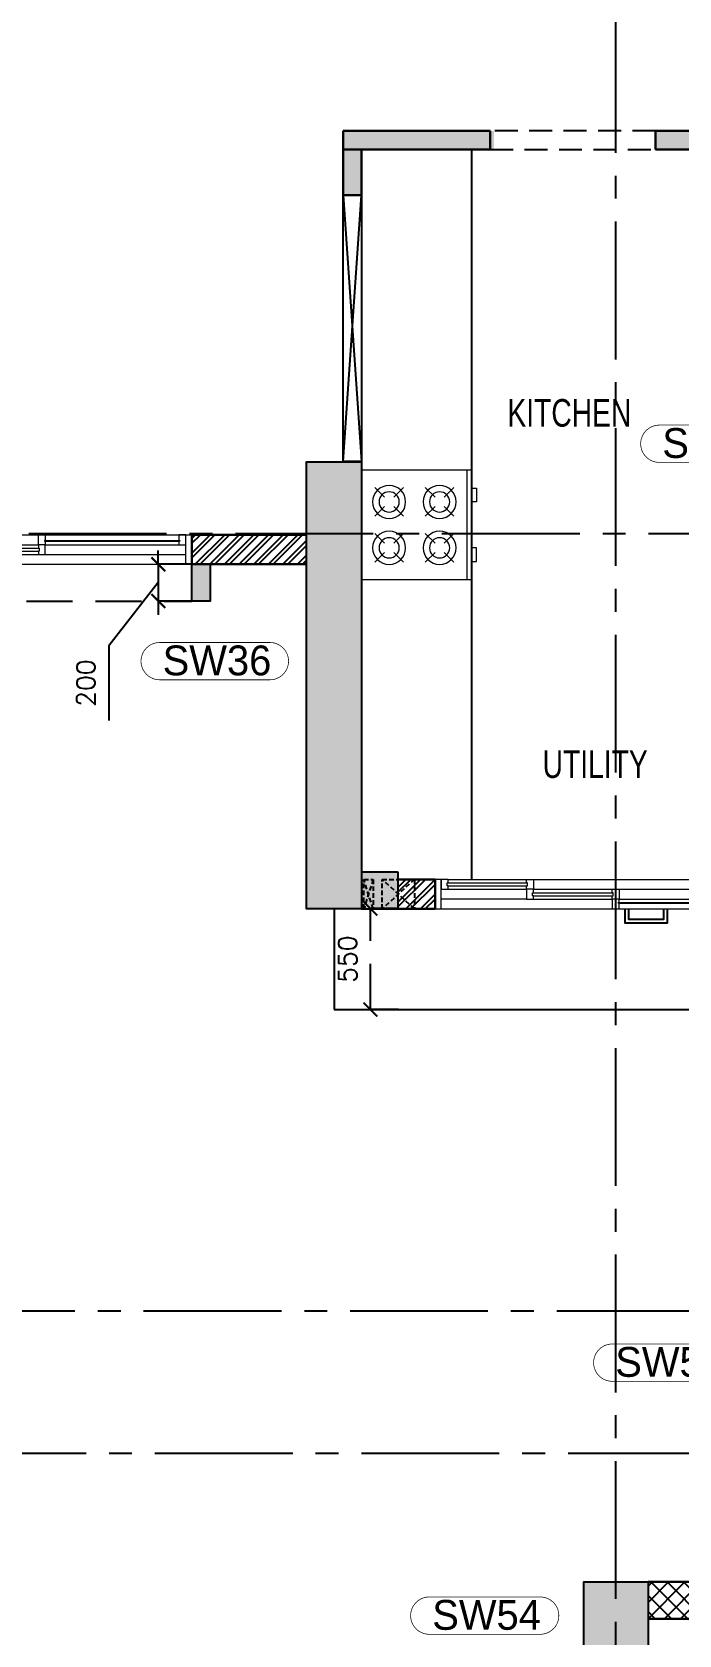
# Model space of a CAD drawing. Header units: millimetres. Extents: x 1181448 to 1317632, y -5734806 to -5633961.
# Drawn here: x 1192388 to 1195910, y -5723563 to -5714835 of the extents above; entities that cross this region are included whole.
import ezdxf

# ---------------------------------------------------------------- set-up
doc = ezdxf.new("R2010")
doc.units = ezdxf.units.MM
doc.header["$LTSCALE"] = 1000
doc.header["$MEASUREMENT"] = 0
for name, pattern in [('1BHK-A$0$AUDIT_D_120904163729-0', [0]), ('3BHK-A$1$AUDIT_D_120904163729-0', [0]), ('3BHK-A$1$HIDDEN', [0.375, 0.25, -0.125]), ('AUDIT_D_120904163729-0', [0]), ('T8 - TYPICAL FLOOR CORE$1$HIDDEN', [0.375, 0.25, -0.125]), ('T8(T9 IS SIMILAR) - TYPICAL FLOOR ELEVATION$1$AUDIT_D_120904163729-0', [0]), ('T8(T9 IS SIMILAR) - TYPICAL FLOOR ELEVATION$1$HIDDEN', [0.375, 0.25, -0.125]), ('T8_REFUGE COLUMNS$0$CENTER2', [1.125, 0.75, -0.125, 0.125, -0.125])]:
    doc.linetypes.add(name, pattern=pattern)
doc.layers.get('0').update_dxf_attribs({"linetype": 'AUDIT_D_120904163729-0'})
for name, color, linetype in [('1BHK-A$0$A-HATCH -160', 251, '1BHK-A$0$AUDIT_D_120904163729-0'), ('3BHK-A$1$$0$a-KIT FIX', 251, 'Continuous'), ('3BHK-A$1$A-HATCH -160', 251, '3BHK-A$1$AUDIT_D_120904163729-0'), ('3BHK-A$1$A_win no.', 170, 'Continuous'), ('3BHK-A$1$CUT-OUT', 49, 'Continuous'), ('A_dim', 1, 'Continuous'), ('T8 - TYPICAL FLOOR CORE$0$A-DIMENSIONS', 2, 'T8 - TYPICAL FLOOR CORE$1$HIDDEN'), ('T8 - TYPICAL FLOOR CORE$1$A-SLAB SUNK-AC LEDGES', 251, 'T8 - TYPICAL FLOOR CORE$1$HIDDEN'), ('T8(T9 IS SIMILAR) - REFUGE FLOOR$1$A_rail', 253, 'Continuous'), ('T8(T9 IS SIMILAR) - TYPICAL FLOOR ELEVATION$0$A-DIM', 1, 'T8(T9 IS SIMILAR) - TYPICAL FLOOR ELEVATION$1$AUDIT_D_120904163729-0'), ('T8(T9 IS SIMILAR) - TYPICAL FLOOR ELEVATION$1$A-WALL HATCH', 252, 'T8(T9 IS SIMILAR) - TYPICAL FLOOR ELEVATION$1$AUDIT_D_120904163729-0'), ('T8(T9 IS SIMILAR) - TYPICAL FLOOR ELEVATION$1$A-WALL-FEATURES', 6, 'T8(T9 IS SIMILAR) - TYPICAL FLOOR ELEVATION$1$AUDIT_D_120904163729-0'), ('T8_REFUGE COLUMNS$0$A-CENTERLINE', 193, 'T8_REFUGE COLUMNS$0$CENTER2'), ('T8_REFUGE COLUMNS$0$A-SHEAR WALL THICKENING', 3, 'Continuous'), ('T8_REFUGE COLUMNS$1$A-RCC COLS', 3, 'Continuous')]:
    doc.layers.add(name, color=color, linetype=linetype)
for name, color, linetype, lineweight in [('1BHK-A$1$A-WALL- 160', 6, 'Continuous', 30), ('3BHK-A$0$$1$a-TOI-fixtures', 251, 'Continuous', 0), ('3BHK-A$0$$2$a-Text', 4, 'Continuous', 0), ('3BHK-A$1$$0$Window', 4, 'Continuous', 20), ('3BHK-A$1$$1$A-WALL- 160', 6, 'Continuous', 30), ('3BHK-A$1$A-WALL- 160', 6, 'Continuous', 30), ('3BHK-A$1$Window', 4, 'Continuous', 20), ('T8(T9 IS SIMILAR) - REFUGE FLOOR$0$D&W', 8, 'Continuous', 25), ('T8_REFUGE COLUMNS$0$A-COLUMN NO size reduce', 81, 'Continuous', 25)]:
    doc.layers.add(name, color=color, linetype=linetype, lineweight=lineweight)
doc.layers.add('T8_REFUGE COLUMNS$0$COL-HATCH', color=7, linetype='Continuous', lineweight=25, true_color=0xa3a3a3)
doc.styles.add('3BHK-A$0$$2$ARIAL ARROW', font='swisscl.ttf')
doc.styles.add('T8 - TYPICAL FLOOR CORE$0$Romans 1', font='romans.shx', dxfattribs={"height": 100})
doc.styles.add('T8(T9 IS SIMILAR) - TYPICAL FLOOR ELEVATION$0$Romans 1', font='romans.shx', dxfattribs={"height": 100})
doc.styles.add('T8_REFUGE COLUMNS$0$STANDARD', font='GOTHIC.TTF')
doc.dimstyles.new('T8 - TYPICAL FLOOR CORE$0$ALPINE S', dxfattribs={"dimscale": 0, "dimtxt": 100, "dimasz": 75, "dimexe": 0, "dimexo": 0, "dimgap": 75, "dimtad": 1, "dimdec": 0, "dimzin": 0, "dimdsep": 46, "dimtxsty": 'T8 - TYPICAL FLOOR CORE$0$Romans 1', "dimblk": 'T8 - TYPICAL FLOOR CORE$0$_ArchTick', "dimcen": 0.09, "dimclrd": 256, "dimclre": 256, "dimclrt": 7, "dimadec": 0, "dimazin": 0, "dimtfac": 1, "dimtdec": 0, "dimtofl": 0, "dimtmove": 1, "dimatfit": 0, "dimldrblk": 'T8 - TYPICAL FLOOR CORE$0$_Open90', "dimfxl": 1, "dimtolj": 1, "dimtzin": 0, "dimarcsym": 0})
doc.dimstyles.new('T8(T9 IS SIMILAR) - TYPICAL FLOOR ELEVATION$0$ALPINE S', dxfattribs={"dimscale": 0, "dimtxt": 100, "dimasz": 75, "dimexe": 0, "dimexo": 0, "dimgap": 75, "dimtad": 1, "dimdec": 0, "dimzin": 0, "dimdsep": 46, "dimtxsty": 'T8(T9 IS SIMILAR) - TYPICAL FLOOR ELEVATION$0$Romans 1', "dimblk": 'T8(T9 IS SIMILAR) - TYPICAL FLOOR ELEVATION$0$_ArchTick', "dimcen": 0.09, "dimclrd": 256, "dimclre": 256, "dimclrt": 7, "dimadec": 0, "dimazin": 0, "dimtfac": 1, "dimtdec": 0, "dimtofl": 0, "dimtmove": 1, "dimatfit": 0, "dimldrblk": 'T8(T9 IS SIMILAR) - TYPICAL FLOOR ELEVATION$0$_Open90', "dimfxl": 1, "dimtolj": 1, "dimtzin": 0, "dimarcsym": 0})
pattern_1 = [(45, (-0.65, 1285.594), (-39.77475644, 39.77475644), []), (45, (25.864, 1285.594), (-39.77475644, 39.77475644), [])]

# ---------------------------------------------------------------- blocks, each defined once
blk = doc.blocks.new('T8 - TYPICAL FLOOR CORE$0$_ArchTick')
at = {"color": 0, "linetype": 'ByBlock', "const_width": 0.15}
blk.add_lwpolyline([(-0.5, -0.5), (0.5, 0.5)], dxfattribs=at)
blk = doc.blocks.new('*D194')
at = {"layer": 'T8 - TYPICAL FLOOR CORE$0$A-DIMENSIONS', "linetype": 'T8 - TYPICAL FLOOR CORE$1$HIDDEN', "lineweight": -2, "transparency": 16777216}
for p, q in [((1194383, -5719608.6), (1194230.5, -5719608.6)), ((1194383, -5720158.4), (1194230.5, -5720158.4))]:
    blk.add_line(p, q, dxfattribs=at)
at = {"layer": 'T8 - TYPICAL FLOOR CORE$0$A-DIMENSIONS', "lineweight": -2, "transparency": 16777216}
blk.add_line((1194230.5, -5720158.4), (1194230.5, -5719608.6), dxfattribs=at)
at = {"layer": 'T8 - TYPICAL FLOOR CORE$0$A-DIMENSIONS', "linetype": 'ByBlock', "lineweight": -2, "transparency": 16777216, "xscale": 75, "yscale": 75, "zscale": 75}
for p, rotation in [((1194230.5, -5719608.6), 90), ((1194230.5, -5720158.4), 270)]:
    blk.add_blockref('T8 - TYPICAL FLOOR CORE$0$_ArchTick', p, dxfattribs=dict(at, rotation=rotation))
at = {"layer": 'T8 - TYPICAL FLOOR CORE$0$A-DIMENSIONS', "color": 7, "linetype": 'ByBlock', "transparency": 16777216, "insert": (1194105.5, -5719883.5), "char_height": 100, "attachment_point": 5, "rotation": 90, "style": 'T8 - TYPICAL FLOOR CORE$0$Romans 1'}
blk.add_mtext('\\A1;550', dxfattribs=at)
blk = doc.blocks.new('T8 - TYPICAL FLOOR CORE$0$_Open90')
at = {"color": 0, "linetype": 'ByBlock', "lineweight": -2}
for p, q in [((0, 0), (-1, 0)), ((-0.5, 0.5), (0, 0)), ((0, 0), (-0.5, -0.5))]:
    blk.add_line(p, q, dxfattribs=at)
blk = doc.blocks.new('T8_REFUGE COLUMNS$0$A$C277F3394')
at = {"layer": 'T8_REFUGE COLUMNS$0$A-SHEAR WALL THICKENING', "linetype": 'ByBlock', "true_color": 0xa3a3a3}
h = blk.add_hatch(color=253, dxfattribs=at)
h.dxf.hatch_style = 1
h.paths.add_polyline_path([(-10710.2, -185), (-10910.2, -185), (-10910.2, -385), (-10710.2, -385)])
at = {"layer": 'T8_REFUGE COLUMNS$0$A-SHEAR WALL THICKENING', "linetype": 'ByBlock'}
blk.add_lwpolyline([(-10710.2, -185), (-10910.2, -185), (-10910.2, -385), (-10710.2, -385)], close=True, dxfattribs=at)
blk = doc.blocks.new('T8_REFUGE COLUMNS$0$A$C46A13422')
at = {"layer": 'T8_REFUGE COLUMNS$0$A-SHEAR WALL THICKENING', "linetype": 'ByBlock'}
blk.add_blockref('T8_REFUGE COLUMNS$0$A$C277F3394', (-5609.8, -7500), dxfattribs=at)
blk = doc.blocks.new('T8_REFUGE COLUMNS')
at = {"layer": 'T8_REFUGE COLUMNS$0$COL-HATCH', "linetype": 'ByBlock'}
h = blk.add_hatch(color=256, dxfattribs=at)
h.dxf.hatch_style = 1
h.paths.add_polyline_path([(1194182.1, -5719609.9), (1193882.1, -5719609.9), (1193882.1, -5717174.9), (1194182.1, -5717174.9)])
h = blk.add_hatch(color=256, dxfattribs=at)
h.dxf.hatch_style = 1
h.paths.add_polyline_path([(1195742.1, -5724124.9), (1195392.1, -5724124.9), (1195392.1, -5723274.9), (1195742.1, -5723274.9)])
at = {"layer": 'T8_REFUGE COLUMNS$0$A-CENTERLINE'}
for p, q in [((1195567.1, -5727867.6), (1195567.1, -5698299.6)), ((1223494.9, -5717567.4), (1182495.9, -5717567.4)), ((1217370.3, -5721799.9), (1182156.9, -5721799.9)), ((1217431.8, -5722574.9), (1182156.9, -5722574.9))]:
    blk.add_line(p, q, dxfattribs=at)
at = {"layer": 'T8_REFUGE COLUMNS$0$A-COLUMN NO size reduce', "linetype": 'ByBlock', "const_width": 3.9}
for points in [[(1195803.4, -5717178.8, -1), (1195803.4, -5716975.6), (1196403.6, -5716975.6, -1), (1196403.6, -5717178.8)], [(1193082.6, -5718362.6, -1), (1193082.6, -5718159.4), (1193682.8, -5718159.4, -1), (1193682.8, -5718362.6)], [(1195547, -5722182.3, -1), (1195547, -5721979.2), (1196147.2, -5721979.2, -1), (1196147.2, -5722182.3)], [(1194550.6, -5723559.8, -1), (1194550.6, -5723356.6), (1195154.6, -5723356.6, -1), (1195154.6, -5723559.8)]]:
    blk.add_lwpolyline(points, format="xyb", close=True, dxfattribs=at)
at = {"layer": 'T8_REFUGE COLUMNS$1$A-RCC COLS', "linetype": 'ByBlock'}
for points in [[(1194182.1, -5719609.9), (1193882.1, -5719609.9), (1193882.1, -5717174.9), (1194182.1, -5717174.9)], [(1195742.1, -5724124.9), (1195392.1, -5724124.9), (1195392.1, -5723274.9), (1195742.1, -5723274.9)]]:
    blk.add_lwpolyline(points, close=True, dxfattribs=at)
blk.add_blockref('T8_REFUGE COLUMNS$0$A$C46A13422', (1210702.1, -5711724.9), dxfattribs=at)
at = {"layer": 'T8_REFUGE COLUMNS$0$A-COLUMN NO size reduce', "linetype": 'ByBlock', "char_height": 162.5, "attachment_point": 1, "style": 'T8_REFUGE COLUMNS$0$STANDARD'}
for s, insert in [('SW37', (1195819.6, -5716991.9)), ('SW36', (1193098.8, -5718175.7)), ('SW50', (1195563.3, -5721995.4)), ('SW54', (1194566.8, -5723372.8))]:
    blk.add_mtext_dynamic_manual_height_columns(s, width=444.685, gutter_width=500, heights=[0], dxfattribs=dict(at, insert=insert))
blk = doc.blocks.new('3BHK-A$1$$0$1500')
at = {"layer": '3BHK-A$1$$0$Window', "color": 1, "lineweight": 13}
for p, q in [((1150276.5, -5694418.8), (1148842.5, -5694418.8)), ((1149307.5, -5694418.8), (1148880, -5694418.8)), ((1149307.5, -5694472.1), (1148880, -5694472.1)), ((1149773.7, -5694472.1), (1149345, -5694472.1)), ((1149811.2, -5694472.1), (1150276.5, -5694472.1)), ((1149307.5, -5694525.5), (1148842.5, -5694525.5)), ((1149773.7, -5694578.8), (1148842.5, -5694578.8)), ((1149773.7, -5694525.5), (1149345, -5694525.5)), ((1150239, -5694525.5), (1149811.2, -5694525.5)), ((1150239, -5694578.8), (1149811.2, -5694578.8))]:
    blk.add_line(p, q, dxfattribs=at)
at = {"layer": '3BHK-A$1$$0$Window', "color": 5, "lineweight": 13}
for p, q in [((1149307.5, -5694449.1), (1148880, -5694449.1)), ((1149307.5, -5694453.6), (1148880, -5694453.6)), ((1149773.7, -5694490.7), (1149345, -5694490.7)), ((1149773.7, -5694506.9), (1149345, -5694506.9)), ((1150239, -5694544.1), (1149811.2, -5694544.1)), ((1150239, -5694560.2), (1149811.2, -5694560.2))]:
    blk.add_line(p, q, dxfattribs=at)
at = {"layer": '3BHK-A$1$$0$Window', "color": 4, "lineweight": 13}
for points in [[(1148842.5, -5694418.8), (1148809.5, -5694418.8), (1148809.5, -5694578.8), (1148842.5, -5694578.8)], [(1148880, -5694453.6), (1148880, -5694472.1), (1148842.5, -5694472.1), (1148842.5, -5694418.8), (1148880, -5694418.8), (1148880, -5694449.1), (1148875.5, -5694449.1), (1148875.5, -5694453.6)], [(1149307.5, -5694453.6), (1149307.5, -5694472.1), (1149345, -5694472.1), (1149345, -5694418.8), (1149307.5, -5694418.8), (1149307.5, -5694449.1), (1149312, -5694449.1), (1149312, -5694453.6)], [(1150309.5, -5694418.8), (1150276.5, -5694418.8), (1150276.5, -5694578.8), (1150309.5, -5694578.8)], [(1149345, -5694506.9), (1149345, -5694525.5), (1149307.5, -5694525.5), (1149307.5, -5694472.1), (1149345, -5694472.1), (1149345, -5694490.7), (1149340.5, -5694490.7), (1149340.5, -5694506.9)], [(1149773.7, -5694506.9), (1149773.7, -5694525.5), (1149811.2, -5694525.5), (1149811.2, -5694472.1), (1149773.7, -5694472.1), (1149773.7, -5694490.7), (1149778.2, -5694490.7), (1149778.2, -5694506.9)], [(1149811.2, -5694560.2), (1149811.2, -5694578.8), (1149773.7, -5694578.8), (1149773.7, -5694525.5), (1149811.2, -5694525.5), (1149811.2, -5694544.1), (1149806.7, -5694544.1), (1149806.7, -5694560.2)], [(1150239, -5694560.2), (1150239, -5694578.8), (1150276.5, -5694578.8), (1150276.5, -5694525.5), (1150239, -5694525.5), (1150239, -5694544.1), (1150243.5, -5694544.1), (1150243.5, -5694560.2)]]:
    blk.add_lwpolyline(points, close=True, dxfattribs=at)
blk = doc.blocks.new('3BHK-A$0$$0$RANGE-flat-1')
at = {"layer": '3BHK-A$0$$1$a-TOI-fixtures'}
for p, q in [((-575, -600), (-575, 0)), ((-600, -100), (-625, -100)), ((-625, -100), (-625, -175)), ((-450, -150), (-502.8, -97.2)), ((-400, -150), (-347.2, -97.2)), ((-175, -150), (-227.8, -97.2)), ((-125, -150), (-72.2, -97.2)), ((-625, -175), (-600, -175)), ((-450, -200), (-502.8, -252.8)), ((-400, -200), (-347.2, -252.8)), ((-175, -200), (-227.8, -252.8)), ((-125, -200), (-72.2, -252.8)), ((-450, -400), (-502.8, -347.2)), ((-400, -400), (-347.2, -347.2)), ((-175, -400), (-227.8, -347.2)), ((-125, -400), (-72.2, -347.2)), ((-625, -425), (-600, -425)), ((-625, -500), (-625, -425)), ((-600, -500), (-625, -500)), ((-450, -450), (-502.8, -502.8)), ((-400, -450), (-347.2, -502.8)), ((-175, -450), (-227.8, -502.8)), ((-125, -450), (-72.2, -502.8))]:
    blk.add_line(p, q, dxfattribs=at)
blk.add_lwpolyline([(-600, -600), (0, -600), (0, 0), (-600, 0)], close=True, dxfattribs=at)
for centre, radius in [((-425, -175), 90), ((-150, -175), 90), ((-425, -175), 55), ((-150, -175), 55), ((-425, -425), 90), ((-150, -425), 90), ((-425, -425), 55), ((-150, -425), 55)]:
    blk.add_circle(centre, radius, dxfattribs=at)
blk = doc.blocks.new('3BHK-A$1$2400')
at = {"layer": '3BHK-A$1$Window', "color": 1, "lineweight": 13}
for p, q in [((1151176.5, -5692111.9), (1148842.5, -5692111.9)), ((1149607.5, -5692111.9), (1148880, -5692111.9)), ((1149607.5, -5692218.6), (1148842.5, -5692218.6)), ((1149607.5, -5692165.3), (1148880, -5692165.3)), ((1150373.7, -5692165.3), (1149645, -5692165.3)), ((1150373.7, -5692218.6), (1149645, -5692218.6)), ((1150411.2, -5692165.3), (1151176.5, -5692165.3)), ((1151139, -5692218.6), (1150411.2, -5692218.6)), ((1150373.7, -5692271.9), (1148842.5, -5692271.9)), ((1151139, -5692271.9), (1150411.2, -5692271.9))]:
    blk.add_line(p, q, dxfattribs=at)
at = {"layer": '3BHK-A$1$Window', "color": 5, "lineweight": 13}
for p, q in [((1149607.5, -5692142.2), (1148880, -5692142.2)), ((1149607.5, -5692146.7), (1148880, -5692146.7)), ((1150373.7, -5692183.8), (1149645, -5692183.8)), ((1150373.7, -5692200), (1149645, -5692200)), ((1151139, -5692237.2), (1150411.2, -5692237.2)), ((1151139, -5692253.3), (1150411.2, -5692253.3))]:
    blk.add_line(p, q, dxfattribs=at)
at = {"layer": '3BHK-A$1$Window', "color": 4, "lineweight": 13}
for points in [[(1148842.5, -5692111.9), (1148809.5, -5692111.9), (1148809.5, -5692271.9), (1148842.5, -5692271.9)], [(1148880, -5692146.7), (1148880, -5692165.3), (1148842.5, -5692165.3), (1148842.5, -5692111.9), (1148880, -5692111.9), (1148880, -5692142.2), (1148875.5, -5692142.2), (1148875.5, -5692146.7)], [(1149607.5, -5692146.7), (1149607.5, -5692165.3), (1149645, -5692165.3), (1149645, -5692111.9), (1149607.5, -5692111.9), (1149607.5, -5692142.2), (1149612, -5692142.2), (1149612, -5692146.7)], [(1151209.5, -5692111.9), (1151176.5, -5692111.9), (1151176.5, -5692271.9), (1151209.5, -5692271.9)], [(1149645, -5692200), (1149645, -5692218.6), (1149607.5, -5692218.6), (1149607.5, -5692165.3), (1149645, -5692165.3), (1149645, -5692183.8), (1149640.5, -5692183.8), (1149640.5, -5692200)], [(1150373.7, -5692200), (1150373.7, -5692218.6), (1150411.2, -5692218.6), (1150411.2, -5692165.3), (1150373.7, -5692165.3), (1150373.7, -5692183.8), (1150378.2, -5692183.8), (1150378.2, -5692200)], [(1150411.2, -5692253.3), (1150411.2, -5692271.9), (1150373.7, -5692271.9), (1150373.7, -5692218.6), (1150411.2, -5692218.6), (1150411.2, -5692237.2), (1150406.7, -5692237.2), (1150406.7, -5692253.3)], [(1151139, -5692253.3), (1151139, -5692271.9), (1151176.5, -5692271.9), (1151176.5, -5692218.6), (1151139, -5692218.6), (1151139, -5692237.2), (1151143.5, -5692237.2), (1151143.5, -5692253.3)]]:
    blk.add_lwpolyline(points, close=True, dxfattribs=at)
blk = doc.blocks.new('3BHK-A')
at = {"layer": '3BHK-A$1$A-HATCH -160', "linetype": 'ByBlock'}
h = blk.add_hatch(dxfattribs=at)
h.set_pattern_fill('ZIGZAG', color=256, scale=250)
h.set_pattern_definition([(9e-15, (1e-08, 0), (31.25, 31.25), [31.25, -31.25]), (90, (31.25, 0), (-31.25, 31.25), [31.25, -31.25])])
h.paths.add_polyline_path([(1185182.8, -5714749.5), (1186532.7, -5714749.5), (1186532.7, -5714149.5), (1186632.7, -5714149.5), (1186632.7, -5714749.5), (1188712.7, -5714749.5), (1188712.7, -5714049.5), (1189032.5, -5714049.5), (1189032.5, -5714149.5), (1188812.7, -5714149.5), (1188812.7, -5715449.5), (1189032.5, -5715449.5), (1189032.5, -5715549.5), (1188712.7, -5715549.5), (1188712.7, -5714849.5), (1186632.7, -5714849.5), (1186632.7, -5715664.5), (1186532.7, -5715664.5), (1186532.7, -5714849.5), (1185182.8, -5714849.5)])
h.paths.add_polyline_path([(1185182.8, -5713249.5), (1185782.7, -5713249.5), (1185782.7, -5713149.5), (1185182.8, -5713149.5)])
h.paths.add_polyline_path([(1186532.7, -5710699.5), (1186632.7, -5710699.5), (1186632.7, -5713249.5), (1186532.7, -5713249.5)])
h.paths.add_polyline_path([(1186532.7, -5717399.5), (1186632.7, -5717399.5), (1186632.7, -5716414.5), (1186532.7, -5716414.5)])
h.paths.add_polyline_path([(1194902.2, -5715375), (1194082.3, -5715375), (1194082.3, -5715475), (1194902.2, -5715475)])
h.paths.add_polyline_path([(1195782.2, -5715375), (1196682.2, -5715375), (1196682.2, -5715475), (1195782.2, -5715475)])
h.paths.add_polyline_path([(1194132.5, -5714149.9), (1196532.4, -5714149.9), (1196532.4, -5714049.9), (1194132.5, -5714049.9)])
h.paths.add_polyline_path([(1197432.4, -5711800.2), (1197532.4, -5711800.2), (1197532.4, -5714149.9), (1197432.4, -5714149.9)])
h.paths.add_polyline_path([(1198282.4, -5714149.9), (1198958.7, -5714149.9), (1198958.7, -5714049.9), (1198282.4, -5714049.9)])
h.paths.add_polyline_path([(1196871.9, -5720208.6), (1196082.2, -5720209.7), (1196082.3, -5720109.7), (1196082.2, -5720109.7), (1196182.2, -5720109.7), (1196871.9, -5720108.6)])
h.paths.add_polyline_path([(1193397.2, -5709939.9), (1193882.3, -5709939.6), (1193882.3, -5710040.1), (1193397.3, -5710040.1)])
h.paths.add_polyline_path([(1186632.7, -5708554.7), (1187192.3, -5708554.8), (1187192.3, -5708654.7), (1186632.7, -5708654.7)])
h.paths.add_polyline_path([(1194182.3, -5715724), (1194082.3, -5715724), (1194082.3, -5715474), (1194182.3, -5715474)])
h = blk.add_hatch(dxfattribs=at)
h.set_pattern_fill('ANSI32', color=256, scale=150)
h.set_pattern_definition(pattern_1)
h.paths.add_polyline_path([(1193257.7, -5717734.7), (1193882.6, -5717734.7), (1193882.6, -5717574.7), (1193257.7, -5717574.7)])
h = blk.add_hatch(dxfattribs=at)
h.set_pattern_fill('ANSI32', color=256, scale=150)
h.set_pattern_definition(pattern_1)
h.paths.add_polyline_path([(1194382.1, -5719609.9), (1194582.2, -5719609.9), (1194582.2, -5719449.9), (1194382.1, -5719449.9)])
at = {"linetype": '3BHK-A$1$HIDDEN', "ltscale": 0.1}
for p, q in [((1194244.6, -5719449.9, -0.5), (1194194.6, -5719609.9, -0.5)), ((1194244.6, -5719609.9, -0.5), (1194194.6, -5719449.9, -0.5)), ((1194469.6, -5719609.9, -0.5), (1194294.6, -5719449.9, -0.5)), ((1194469.6, -5719449.9, -0.5), (1194294.6, -5719609.9, -0.5))]:
    blk.add_line(p, q, dxfattribs=at)
at = {"linetype": '3BHK-A$1$HIDDEN', "ltscale": 0.1, "elevation": -0.5}
for points in [[(1194244.6, -5719609.9), (1194194.6, -5719609.9), (1194194.6, -5719449.9), (1194244.6, -5719449.9)], [(1194469.6, -5719609.9), (1194294.6, -5719609.9), (1194294.6, -5719449.9), (1194469.6, -5719449.9)]]:
    blk.add_lwpolyline(points, close=True, dxfattribs=at)
at = {"linetype": 'ByBlock', "elevation": -0.5}
for points in [[(1195846.3, -5719609.9), (1195846.3, -5719687.7), (1195618.1, -5719687.7), (1195618.1, -5719609.9)], [(1195826.3, -5719609.9), (1195826.3, -5719667.7), (1195638.1, -5719667.7), (1195638.1, -5719609.9)]]:
    blk.add_lwpolyline(points, dxfattribs=at)
at = {"layer": '3BHK-A$1$$0$a-KIT FIX', "color": 1}
blk.add_line((1194782.3, -5719448.6, 0), (1194782.3, -5715474, 0), dxfattribs=at)
at = {"layer": '3BHK-A$1$$1$A-WALL- 160', "linetype": 'ByBlock'}
for p, q in [((1194882.2, -5715374, 0), (1194082.3, -5715374, 0)), ((1194082.3, -5715474, 0), (1194082.3, -5715374, 0)), ((1194882.2, -5715474, 0), (1194882.2, -5715374, 0)), ((1195782.2, -5715474, 0), (1195782.2, -5715374, 0)), ((1195782.2, -5715374, 0), (1196682.2, -5715374, 0)), ((1194882.2, -5715474, 0), (1194082.3, -5715474, 0)), ((1195782.2, -5715474, 0), (1196682.2, -5715474, 0)), ((1194382.1, -5719449.9, -1), (1194582.2, -5719449.9, -0.5)), ((1194582.2, -5719609.9, -0.5), (1194582.2, -5719449.9, -0.5)), ((1194382.1, -5719609.9, -0.5), (1194582.2, -5719609.9, -0.5))]:
    blk.add_line(p, q, dxfattribs=at)
at = {"layer": '3BHK-A$1$$1$A-WALL- 160', "linetype": 'ByBlock', "elevation": 0}
blk.add_lwpolyline([(1194182.3, -5715724), (1194082.3, -5715724), (1194082.3, -5715474), (1194182.3, -5715474)], close=True, dxfattribs=at)
at = {"layer": '3BHK-A$1$A-WALL- 160', "linetype": 'ByBlock'}
for p, q in [((1193257.7, -5717573.4, 0), (1193257.7, -5717733.4, 0)), ((1193882.6, -5717573.4, 0), (1193257.7, -5717573.4, 0)), ((1193882.6, -5717733.4, 0), (1193257.7, -5717733.4, 0))]:
    blk.add_line(p, q, dxfattribs=at)
at = {"layer": '3BHK-A$1$A_win no.', "linetype": 'ByBlock', "elevation": 0}
for points in [[(1194082.3, -5715724), (1194182.3, -5715724), (1194182.3, -5717173.5), (1194082.3, -5717173.5)], [(1194082.3, -5717173.5), (1194182.3, -5715724), (1194082.3, -5715724), (1194182.3, -5717173.5)]]:
    blk.add_lwpolyline(points, close=True, dxfattribs=at)
at = {"layer": '3BHK-A$1$CUT-OUT', "linetype": '3BHK-A$1$HIDDEN', "ltscale": 0.5, "elevation": 0}
blk.add_lwpolyline([(1195782.2, -5715474), (1195782.2, -5715374), (1194882.2, -5715374), (1194882.2, -5715474)], close=True, dxfattribs=at)
at = {"layer": '3BHK-A$1$$0$a-KIT FIX', "extrusion": (0, 0, -1), "zscale": -0.9999999999999998}
blk.add_blockref('3BHK-A$0$$0$RANGE-flat-1', (-1194181.9, -5717218.8, 0), dxfattribs=at)
at = {"layer": '3BHK-A$1$$1$A-WALL- 160', "linetype": 'ByBlock', "rotation": 180}
blk.add_blockref('3BHK-A$1$$0$1500', (2344891.7, -11414028.7, -0.5), dxfattribs=at)
at = {"layer": '3BHK-A$1$A-WALL- 160', "linetype": 'ByBlock', "xscale": -1}
blk.add_blockref('3BHK-A$1$2400', (2342067.1, -25461.5, 0), dxfattribs=at)
at = {"layer": '3BHK-A$0$$2$a-Text', "style": '3BHK-A$0$$2$ARIAL ARROW'}
for s, p in [('KITCHEN', (1194976.1, -5716984, 0)), ('UTILITY', (1195167.8, -5718896.9, 0))]:
    blk.add_text(s, height=150, dxfattribs=at).set_placement(p)
blk = doc.blocks.new('1BHK-A')
at = {"layer": '1BHK-A$0$A-HATCH -160', "linetype": 'ByBlock'}
h = blk.add_hatch(dxfattribs=at)
h.set_pattern_fill('ANSI37', color=256, scale=500)
h.set_pattern_definition([(45, (0, -0.906), (-44.1941738, 44.1941738), []), (135, (0, -0.906), (-44.1941738, -44.1941738), [])])
h.paths.add_polyline_path([(1141249.5, -5723474.6), (1141899.2, -5723474.6), (1141899.2, -5723274.6), (1141249.5, -5723274.6)])
h.paths.add_polyline_path([(1141049.8, -5726520.2), (1141249.8, -5726520.2), (1141249.8, -5727581.2), (1141049.8, -5727581.2)])
h.paths.add_polyline_path([(1148199.5, -5727009.5), (1147999.5, -5727009.5), (1147999.5, -5728684.6), (1148199.5, -5728684.6)])
at = {"layer": '1BHK-A$1$A-WALL- 160', "linetype": 'ByBlock'}
for p, q in [((1141249.5, -5723274.6), (1141899.2, -5723274.6)), ((1141249.5, -5723474.6), (1141899.2, -5723474.6))]:
    blk.add_line(p, q, dxfattribs=at)
blk = doc.blocks.new('T8(T9 IS SIMILAR) - TYPICAL FLOOR ELEVATION$0$_ArchTick')
at = {"color": 0, "linetype": 'ByBlock', "const_width": 0.15}
blk.add_lwpolyline([(-0.5, -0.5), (0.5, 0.5)], dxfattribs=at)
blk = doc.blocks.new('*D2247')
at = {"layer": 'T8(T9 IS SIMILAR) - TYPICAL FLOOR ELEVATION$0$A-DIM', "lineweight": -2, "transparency": 16777216}
for p, q in [((1193075, -5717733.5), (1193075, -5717658.5)), ((1193075, -5717733.5), (1193075, -5717933.5)), ((1193075, -5717833.5), (1192806, -5718176.9)), ((1193075, -5717933.5), (1193075, -5718008.5)), ((1192806, -5718176.9), (1192806, -5718584))]:
    blk.add_line(p, q, dxfattribs=at)
at = {"layer": 'T8(T9 IS SIMILAR) - TYPICAL FLOOR ELEVATION$0$A-DIM', "linetype": 'T8(T9 IS SIMILAR) - TYPICAL FLOOR ELEVATION$1$HIDDEN', "lineweight": -2, "transparency": 16777216}
for p, q in [((1193257.7, -5717733.5), (1193075, -5717733.5)), ((1193257.7, -5717933.5), (1193075, -5717933.5))]:
    blk.add_line(p, q, dxfattribs=at)
at = {"layer": 'T8(T9 IS SIMILAR) - TYPICAL FLOOR ELEVATION$0$A-DIM', "linetype": 'ByBlock', "lineweight": -2, "transparency": 16777216, "xscale": 75, "yscale": 75, "zscale": 75}
for p, rotation in [((1193075, -5717733.5), 270), ((1193075, -5717933.5), 90)]:
    blk.add_blockref('T8(T9 IS SIMILAR) - TYPICAL FLOOR ELEVATION$0$_ArchTick', p, dxfattribs=dict(at, rotation=rotation))
at = {"layer": 'T8(T9 IS SIMILAR) - TYPICAL FLOOR ELEVATION$0$A-DIM', "color": 7, "linetype": 'ByBlock', "transparency": 16777216, "insert": (1192681, -5718380.5), "char_height": 100, "attachment_point": 5, "rotation": 90, "style": 'T8(T9 IS SIMILAR) - TYPICAL FLOOR ELEVATION$0$Romans 1'}
blk.add_mtext('\\A1;200', dxfattribs=at)
blk = doc.blocks.new('T8(T9 IS SIMILAR) - TYPICAL FLOOR ELEVATION$0$_Open90')
at = {"color": 0, "linetype": 'ByBlock', "lineweight": -2}
for p, q in [((0, 0), (-1, 0)), ((-0.5, 0.5), (0, 0)), ((0, 0), (-0.5, -0.5))]:
    blk.add_line(p, q, dxfattribs=at)
blk = doc.blocks.new('T8 - TYPICAL FLOOR CORE')
at = {"layer": 'T8 - TYPICAL FLOOR CORE$1$A-SLAB SUNK-AC LEDGES', "linetype": 'ByBlock'}
for p, q in [((1194032.5, -5719608.6, 0), (1194032.5, -5720158.4, 0)), ((1194032.5, -5720158.4, 0), (1196082.2, -5720158.4, 0))]:
    blk.add_line(p, q, dxfattribs=at)
at = {"layer": 'T8 - TYPICAL FLOOR CORE$0$A-DIMENSIONS', "linetype": 'ByBlock'}
dim = blk.add_linear_dim(base=(1194230.5, -5719608.6), p1=(1194383, -5720158.4, 0), p2=(1194383, -5719608.6, 0), angle=90, dimstyle='T8 - TYPICAL FLOOR CORE$0$ALPINE S', override={"dimscale": 1, "dimfxl": 5, "dimarcsym": 1}, dxfattribs=at)
dim.commit()
dim.dimension.update_dxf_attribs({"geometry": '*D194', "text_midpoint": (1194105.5, -5719883.5)})
blk = doc.blocks.new('T8(T9 IS SIMILAR) - TYPICAL FLOOR ELEVATION')
at = {"layer": 'T8(T9 IS SIMILAR) - TYPICAL FLOOR ELEVATION$1$A-WALL HATCH', "linetype": 'ByBlock'}
h = blk.add_hatch(dxfattribs=at)
h.set_pattern_fill('ZIGZAG', color=256, scale=250)
h.set_pattern_definition([(0, (0, 0), (31.25, 31.25), [31.25, -31.25]), (90, (31.25, 0), (-31.25, 31.25), [31.25, -31.25])])
h.paths.add_polyline_path([(1186332.7, -5719983.5), (1186332.7, -5719683.5), (1186432.7, -5719683.5), (1186432.7, -5719883.5), (1186982.7, -5719883.5), (1186982.7, -5719523.5), (1187082.7, -5719523.5), (1187082.7, -5719983.5)])
h.paths.add_polyline_path([(1190232.7, -5719983.5), (1190232.7, -5719683.5), (1190132.7, -5719683.5), (1190132.7, -5719883.5), (1189582.7, -5719883.5), (1189582.7, -5719523.5), (1189482.7, -5719523.5), (1189482.7, -5719983.5)])
h.paths.add_polyline_path([(1190857.7, -5717933.5), (1190857.7, -5717733.5), (1190757.7, -5717733.5), (1190757.7, -5717933.5)])
h.paths.add_polyline_path([(1193357.7, -5717733.5), (1193357.7, -5717933.5), (1193257.7, -5717933.5), (1193257.7, -5717733.5)])
h.paths.add_polyline_path([(1196632.8, -5709938.8), (1196632.8, -5709738.8), (1196532.8, -5709738.8), (1196532.8, -5709938.8)])
h.paths.add_polyline_path([(1194132, -5709738.8), (1194132, -5709938.8), (1194032, -5709938.8), (1194032, -5709738.8)])
h.paths.add_polyline_path([(1195742.7, -5701889.7), (1196212.8, -5701889.7), (1196212.8, -5702349.7), (1196112.8, -5702349.7), (1196112.8, -5701989.7), (1195742.7, -5701989.7)])
h.paths.add_polyline_path([(1198312.8, -5702349.7), (1198312.8, -5701889.7), (1199132.6, -5701889.7), (1199132.6, -5701989.7), (1198412.8, -5701989.7), (1198412.8, -5702349.7)])
h.paths.add_polyline_path([(1199662.5, -5701090.3), (1199662.5, -5700890.3), (1199762.5, -5700890.3), (1199762.5, -5701090.3)])
h.paths.add_polyline_path([(1201862.6, -5700890.3), (1201862.6, -5701090.3), (1201962.6, -5701090.3), (1201962.6, -5700890.3)])
h.paths.add_polyline_path([(1210681.9, -5700890.3), (1210681.9, -5701090.3), (1210581.9, -5701090.3), (1210581.9, -5700890.3)])
h.paths.add_polyline_path([(1212882, -5701090.3), (1212882, -5700890.3), (1212782, -5700890.3), (1212782, -5701090.3)])
h.paths.add_polyline_path([(1214231.8, -5702349.7), (1214231.8, -5701889.7), (1213412.3, -5701889.7), (1213412.3, -5701989.7), (1214131.8, -5701989.7), (1214131.8, -5702349.7)])
h.paths.add_polyline_path([(1216801.9, -5701889.7), (1216331.8, -5701889.7), (1216331.8, -5702349.7), (1216431.8, -5702349.7), (1216431.8, -5701989.7), (1216801.9, -5701989.7)])
h.paths.add_polyline_path([(1215911.7, -5709938.8), (1215911.7, -5709738.8), (1216011.7, -5709738.8), (1216011.7, -5709938.8)])
h.paths.add_polyline_path([(1218412.5, -5709738.8), (1218412.5, -5709938.8), (1218512.5, -5709938.8), (1218512.5, -5709738.8)])
h.paths.add_polyline_path([(1221686.9, -5717933.5), (1221686.9, -5717733.5), (1221786.9, -5717733.5), (1221786.9, -5717933.5)])
h.paths.add_polyline_path([(1219186.9, -5717733.5), (1219186.9, -5717933.5), (1219286.9, -5717933.5), (1219286.9, -5717733.5)])
h.paths.add_polyline_path([(1222311.8, -5719983.5), (1222311.8, -5719683.5), (1222411.8, -5719683.5), (1222411.8, -5719883.5), (1222961.8, -5719883.5), (1222961.8, -5719523.5), (1223061.8, -5719523.5), (1223061.8, -5719983.5)])
h.paths.add_polyline_path([(1226211.8, -5719983.5), (1226211.8, -5719683.5), (1226111.8, -5719683.5), (1226111.8, -5719883.5), (1225561.8, -5719883.5), (1225561.8, -5719523.5), (1225461.8, -5719523.5), (1225461.8, -5719983.5)])
h.paths.add_polyline_path([(1217001.9, -5727584.6), (1216901.9, -5727584.6), (1216901.9, -5727784.6), (1216356.8, -5727784.6), (1216356.8, -5727424.6), (1216256.8, -5727424.6), (1216256.8, -5727884.6), (1217001.9, -5727884.6)])
h.paths.add_polyline_path([(1214156.8, -5727424.6), (1214056.8, -5727424.6), (1214056.8, -5727784.6), (1213412.3, -5727784.6), (1213412.3, -5727884.6), (1214156.8, -5727884.6)])
h.paths.add_polyline_path([(1210681.9, -5728884), (1210681.9, -5728684), (1210581.9, -5728684), (1210581.9, -5728884)])
h.paths.add_polyline_path([(1212882, -5728684), (1212882, -5728884), (1212782, -5728884), (1212782, -5728684)])
h.paths.add_polyline_path([(1201862.6, -5728884), (1201862.6, -5728684), (1201962.6, -5728684), (1201962.6, -5728884)])
h.paths.add_polyline_path([(1199662.5, -5728684), (1199662.5, -5728884), (1199762.5, -5728884), (1199762.5, -5728684)])
h.paths.add_polyline_path([(1198387.7, -5727424.6), (1198487.7, -5727424.6), (1198487.7, -5727784.6), (1199132.3, -5727784.6), (1199132.3, -5727884.6), (1198387.7, -5727884.6)])
h.paths.add_polyline_path([(1195542.6, -5727584.6), (1195642.6, -5727584.6), (1195642.6, -5727784.6), (1196187.7, -5727784.6), (1196187.7, -5727424.6), (1196287.7, -5727424.6), (1196287.7, -5727884.6), (1195542.6, -5727884.6)])
at = {"layer": 'T8(T9 IS SIMILAR) - TYPICAL FLOOR ELEVATION$1$A-WALL-FEATURES', "color": 8, "linetype": 'T8(T9 IS SIMILAR) - TYPICAL FLOOR ELEVATION$1$HIDDEN'}
blk.add_line((1190857.7, -5717933.5, 0), (1193257.7, -5717933.5, 0), dxfattribs=at)
at = {"layer": 'T8(T9 IS SIMILAR) - TYPICAL FLOOR ELEVATION$1$A-WALL-FEATURES', "linetype": 'ByBlock', "elevation": 0}
blk.add_lwpolyline([(1193357.7, -5717733.5), (1193357.7, -5717933.5), (1193257.7, -5717933.5), (1193257.7, -5717733.5)], close=True, dxfattribs=at)
at = {"layer": 'T8(T9 IS SIMILAR) - TYPICAL FLOOR ELEVATION$0$A-DIM', "linetype": 'ByBlock'}
dim = blk.add_linear_dim(base=(1193075, -5717933.5), p1=(1193257.7, -5717733.5, 0), p2=(1193257.7, -5717933.5, 0), angle=90, dimstyle='T8(T9 IS SIMILAR) - TYPICAL FLOOR ELEVATION$0$ALPINE S', override={"dimscale": 1, "dimfxl": 5, "dimarcsym": 1}, dxfattribs=at)
dim.commit()
dim.dimension.update_dxf_attribs({"geometry": '*D2247', "text_midpoint": (1192806, -5718251.9), "dimtype": 128})
blk = doc.blocks.new('T8(T9 IS SIMILAR) - REFUGE FLOOR')
at = {"layer": 'T8(T9 IS SIMILAR) - REFUGE FLOOR$0$D&W', "linetype": 'ByBlock'}
blk.add_blockref('T8 - TYPICAL FLOOR CORE', (0, 0), dxfattribs=at)
for name, p in [('3BHK-A', (0, 0)), ('1BHK-A', (54493.1, -0.4))]:
    blk.add_blockref(name, p, dxfattribs=at)
at = {"layer": 'T8(T9 IS SIMILAR) - REFUGE FLOOR$1$A_rail', "linetype": 'ByBlock'}
blk.add_blockref('T8_REFUGE COLUMNS', (0, 0), dxfattribs=at)
blk.add_blockref('T8(T9 IS SIMILAR) - TYPICAL FLOOR ELEVATION', (0, 0), dxfattribs=at)

msp = doc.modelspace()

# ---------------------------------------------------------------- block references
at = {"layer": 'A_dim', "linetype": 'ByBlock'}
msp.add_blockref('T8(T9 IS SIMILAR) - REFUGE FLOOR', (0, 0), dxfattribs=at)

doc.saveas('drawing.dxf')
